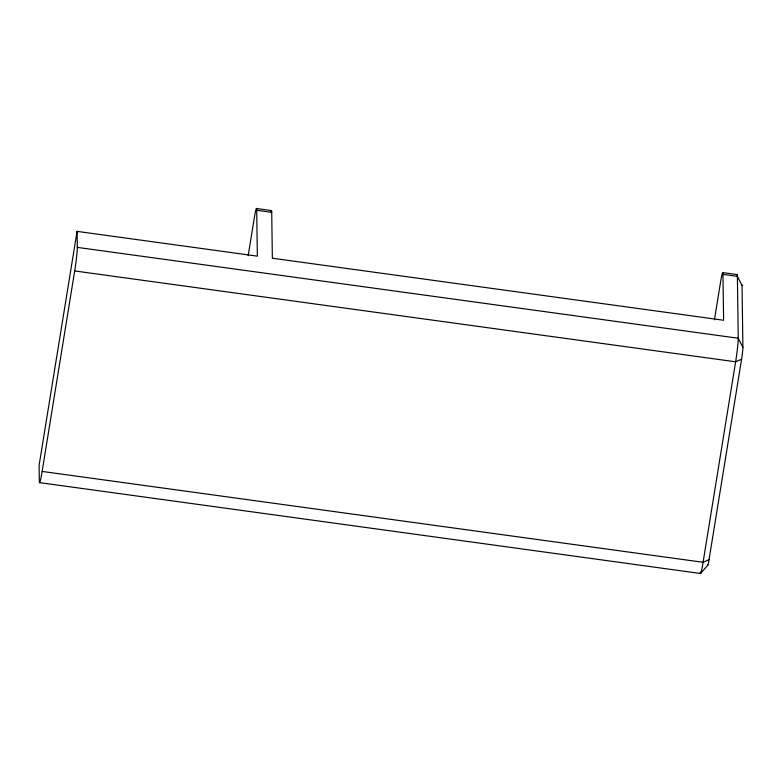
<?xml version="1.0" encoding="UTF-8"?>
<svg xmlns="http://www.w3.org/2000/svg" width="782" height="782" viewBox="0 0 782 782"><rect width="100%" height="100%" fill="white"/><g stroke="black" fill="none" stroke-linecap="round" stroke-linejoin="round"><path stroke-width="1.17" d="M77.076 231.374L39.1 465.28L39.325 481.282A18.23 1.105 -82.2 0 0 42.13 471.429L74.691 270.943A18.23 1.105 -82.2 0 0 77.301 247.376L77.076 231.374L257.337 256.154L256.701 210.26L271.716 212.323L272.361 258.226L723.604 320.258L722.959 274.355L737.387 276.339L742.04 285.518L742.9 347.413A9.11 0.557 -82.2 0 1 741.59 359.202L709.039 559.687A9.11 0.557 -82.2 0 1 707.632 564.614M248.168 255.704L254.033 219.586A15.933 0.968 -82.2 0 1 256.701 210.26M714.435 319.799L720.3 283.69A15.933 0.968 -82.2 0 1 722.959 274.355M741.678 285.264L741.952 284.697L742.04 285.518M707.759 565.288L700.516 573.489L39.569 482.631M741.59 359.202L735.627 361.802L74.691 270.943M709.039 559.687L703.077 562.287L42.13 471.429M256.525 208.511L271.55 210.573M722.793 272.605L737.211 274.59M77.301 247.376L738.247 338.235L742.9 347.413M270.963 211.785A15.933 0.968 -82.2 0 1 271.716 212.323M700.271 572.141A18.23 1.105 -82.2 0 0 703.077 562.287L735.627 361.802A18.23 1.105 -82.2 0 0 738.247 338.235L737.387 276.339A15.933 0.968 -82.2 0 0 736.967 274.824"/></g></svg>
